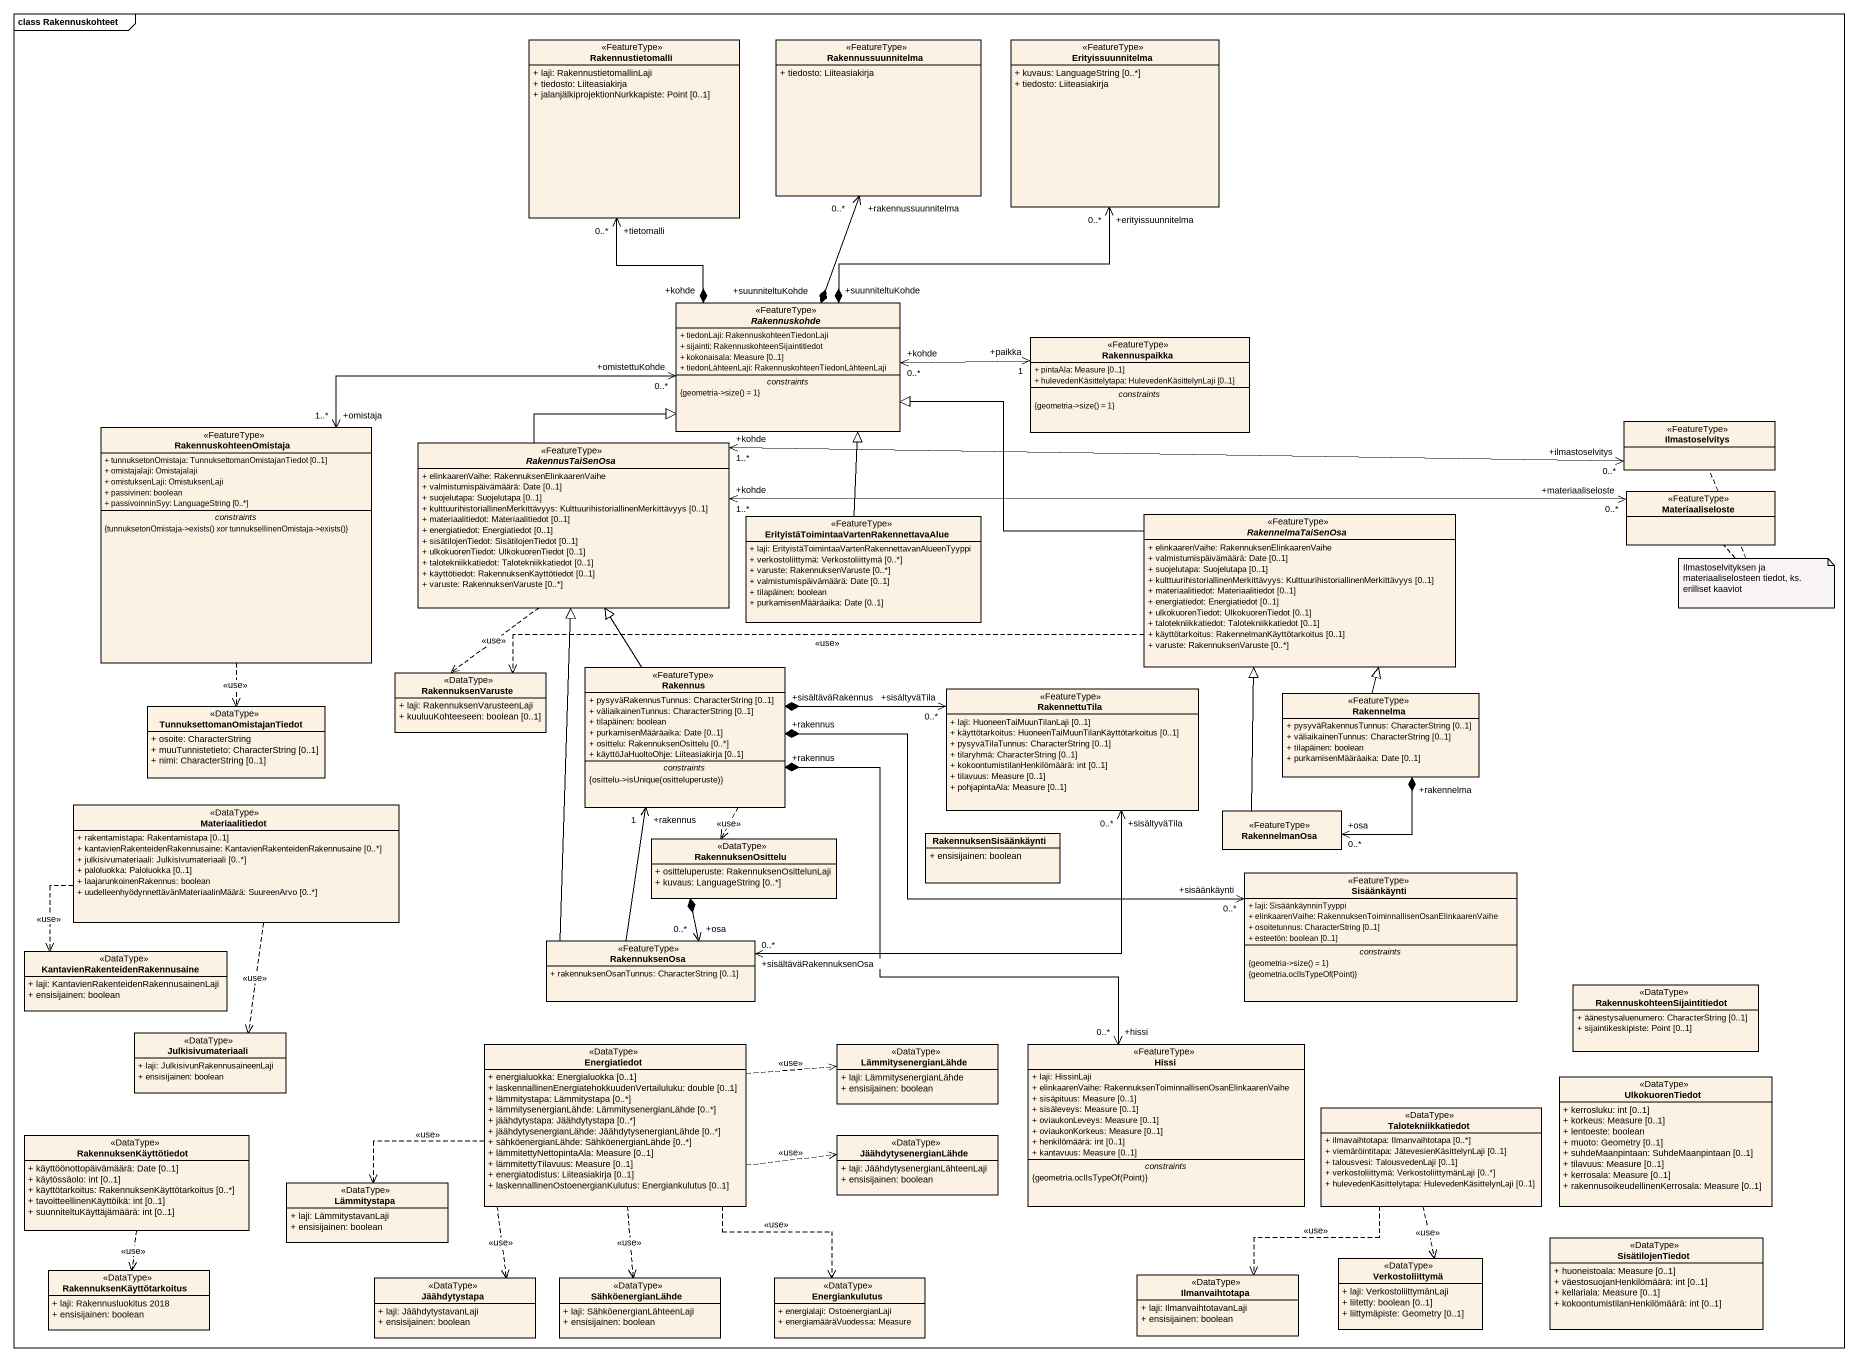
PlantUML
@startuml
mainframe class Rakennuskohteet
hide circle
hide empty members
skinparam classAttributeIconSize 0
class Rakennustietomalli <<FeatureType>> {
  + laji: RakennustietomallinLaji
  + tiedosto: Liiteasiakirja
  + jalanjälkiprojektionNurkkapiste: Point [0..1]
}
class Rakennussuunnitelma <<FeatureType>> {
  + tiedosto: Liiteasiakirja
}
class Erityissuunnitelma <<FeatureType>> {
  + kuvaus: LanguageString [0..*]
  + tiedosto: Liiteasiakirja
}
abstract class Rakennuskohde <<FeatureType>> {
  + tiedonLaji: RakennuskohteenTiedonLaji
  + sijainti: RakennuskohteenSijaintitiedot
  + kokonaisala: Measure [0..1]
  + tiedonLähteenLaji: RakennuskohteenTiedonLähteenLaji
  -- constraints --
  {field} {geometria->size() = 1}
}
class Rakennuspaikka <<FeatureType>> {
  + pintaAla: Measure [0..1]
  + hulevedenKäsittelytapa: HulevedenKäsittelynLaji [0..1]
  -- constraints --
  {field} {geometria->size() = 1}
}
class RakennuskohteenOmistaja <<FeatureType>> {
  + tunnuksetonOmistaja: TunnuksettomanOmistajanTiedot [0..1]
  + omistajalaji: Omistajalaji
  + omistuksenLaji: OmistuksenLaji
  + passivinen: boolean
  + passivoinninSyy: LanguageString [0..*]
  -- constraints --
  {field} {tunnuksetonOmistaja->exists() xor tunnuksellinenOmistaja->exists()}
}
abstract class RakennusTaiSenOsa <<FeatureType>> {
  + elinkaarenVaihe: RakennuksenElinkaarenVaihe
  + valmistumispäivämäärä: Date [0..1]
  + suojelutapa: Suojelutapa [0..1]
  + kulttuurihistoriallinenMerkittävyys: KulttuurihistoriallinenMerkittävyys [0..1]
  + materiaalitiedot: Materiaalitiedot [0..1]
  + energiatiedot: Energiatiedot [0..1]
  + sisätilojenTiedot: SisätilojenTiedot [0..1]
  + ulkokuorenTiedot: UlkokuorenTiedot [0..1]
  + talotekniikkatiedot: Talotekniikkatiedot [0..1]
  + käyttötiedot: RakennuksenKäyttötiedot [0..1]
  + varuste: RakennuksenVaruste [0..*]
}
class Ilmastoselvitys <<FeatureType>>
class Materiaaliseloste <<FeatureType>>
class "ErityistäToimintaaVartenRakennettavaAlue" as ErityistäToimintaaVartenRake <<FeatureType>> {
  + laji: ErityistäToimintaaVartenRakennettavanAlueenTyyppi
  + verkostoliittymä: Verkostoliittymä [0..*]
  + varuste: RakennuksenVaruste [0..*]
  + valmistumispäivämäärä: Date [0..1]
  + tilapäinen: boolean
  + purkamisenMääräaika: Date [0..1]
}
abstract class RakennelmaTaiSenOsa <<FeatureType>> {
  + elinkaarenVaihe: RakennuksenElinkaarenVaihe
  + valmistumispäivämäärä: Date [0..1]
  + suojelutapa: Suojelutapa [0..1]
  + kulttuurihistoriallinenMerkittävyys: KulttuurihistoriallinenMerkittävyys [0..1]
  + materiaalitiedot: Materiaalitiedot [0..1]
  + energiatiedot: Energiatiedot [0..1]
  + ulkokuorenTiedot: UlkokuorenTiedot [0..1]
  + talotekniikkatiedot: Talotekniikkatiedot [0..1]
  + käyttötarkoitus: RakennelmanKäyttötarkoitus [0..1]
  + varuste: RakennuksenVaruste [0..*]
}
class RakennuksenVaruste <<DataType>> {
  + laji: RakennuksenVarusteenLaji
  + kuuluuKohteeseen: boolean [0..1]
}
class Rakennus <<FeatureType>> {
  + pysyväRakennusTunnus: CharacterString [0..1]
  + väliaikainenTunnus: CharacterString [0..1]
  + tilapäinen: boolean
  + purkamisenMääräaika: Date [0..1]
  + osittelu: RakennuksenOsittelu [0..*]
  + käyttöJaHuoltoOhje: Liiteasiakirja [0..1]
  -- constraints --
  {field} {osittelu->isUnique(ositteluperuste)}
}
class "TunnuksettomanOmistajanTiedot" as TunnuksettomanOmistajanTiedo <<DataType>> {
  + osoite: CharacterString
  + muuTunnistetieto: CharacterString [0..1]
  + nimi: CharacterString [0..1]
}
class RakennettuTila <<FeatureType>> {
  + laji: HuoneenTaiMuunTilanLaji [0..1]
  + käyttötarkoitus: HuoneenTaiMuunTilanKäyttötarkoitus [0..1]
  + pysyväTilaTunnus: CharacterString [0..1]
  + tilaryhmä: CharacterString [0..1]
  + kokoontumistilanHenkilömäärä: int [0..1]
  + tilavuus: Measure [0..1]
  + pohjapintaAla: Measure [0..1]
}
class Rakennelma <<FeatureType>> {
  + pysyväRakennusTunnus: CharacterString [0..1]
  + väliaikainenTunnus: CharacterString [0..1]
  + tilapäinen: boolean
  + purkamisenMääräaika: Date [0..1]
}
class Materiaalitiedot <<DataType>> {
  + rakentamistapa: Rakentamistapa [0..1]
  + kantavienRakenteidenRakennusaine: KantavienRakenteidenRakennusaine [0..*]
  + julkisivumateriaali: Julkisivumateriaali [0..*]
  + paloluokka: Paloluokka [0..1]
  + laajarunkoinenRakennus: boolean
  + uudelleenhyödynnettävänMateriaalinMäärä: SuureenArvo [0..*]
}
class RakennuksenOsittelu <<DataType>> {
  + ositteluperuste: RakennuksenOsittelunLaji
  + kuvaus: LanguageString [0..*]
}
class RakennuksenSisäänkäynti {
  + ensisijainen: boolean
}
class RakennelmanOsa <<FeatureType>>
class Sisäänkäynti <<FeatureType>> {
  + laji: SisäänkäynninTyyppi
  + elinkaarenVaihe: RakennuksenToiminnallisenOsanElinkaarenVaihe
  + osoitetunnus: CharacterString [0..1]
  + esteetön: boolean [0..1]
  -- constraints --
  {field} {geometria->size() = 1}
  {field} {geometria.oclIsTypeOf(Point)}
}
class "KantavienRakenteidenRakennusaine" as KantavienRakenteidenRakennus <<DataType>> {
  + laji: KantavienRakenteidenRakennusainenLaji
  + ensisijainen: boolean
}
class RakennuksenOsa <<FeatureType>> {
  + rakennuksenOsanTunnus: CharacterString [0..1]
}
class "RakennuskohteenSijaintitiedot" as RakennuskohteenSijaintitiedo <<DataType>> {
  + äänestysaluenumero: CharacterString [0..1]
  + sijaintikeskipiste: Point [0..1]
}
class Julkisivumateriaali <<DataType>> {
  + laji: JulkisivunRakennusaineenLaji
  + ensisijainen: boolean
}
class Energiatiedot <<DataType>> {
  + energialuokka: Energialuokka [0..1]
  + laskennallinenEnergiatehokkuudenVertailuluku: double [0..1]
  + lämmitystapa: Lämmitystapa [0..*]
  + lämmitysenergianLähde: LämmitysenergianLähde [0..*]
  + jäähdytystapa: Jäähdytystapa [0..*]
  + jäähdytysenergianLähde: JäähdytysenergianLähde [0..*]
  + sähköenergianLähde: SähköenergianLähde [0..*]
  + lämmitettyNettopintaAla: Measure [0..1]
  + lämmitettyTilavuus: Measure [0..1]
  + energiatodistus: Liiteasiakirja [0..1]
  + laskennallinenOstoenergianKulutus: Energiankulutus [0..1]
}
class LämmitysenergianLähde <<DataType>> {
  + laji: LämmitysenergianLähde
  + ensisijainen: boolean
}
class Hissi <<FeatureType>> {
  + laji: HissinLaji
  + elinkaarenVaihe: RakennuksenToiminnallisenOsanElinkaarenVaihe
  + sisäpituus: Measure [0..1]
  + sisäleveys: Measure [0..1]
  + oviaukonLeveys: Measure [0..1]
  + oviaukonKorkeus: Measure [0..1]
  + henkilömäärä: int [0..1]
  + kantavuus: Measure [0..1]
  -- constraints --
  {field} {geometria.oclIsTypeOf(Point)}
}
class Talotekniikkatiedot <<DataType>> {
  + ilmavaihtotapa: Ilmanvaihtotapa [0..*]
  + viemäröintitapa: JätevesienKäsittelynLaji [0..1]
  + talousvesi: TalousvedenLaji [0..1]
  + verkostoliittymä: VerkostoliittymänLaji [0..*]
  + hulevedenKäsittelytapa: HulevedenKäsittelynLaji [0..1]
}
class UlkokuorenTiedot <<DataType>> {
  + kerrosluku: int [0..1]
  + korkeus: Measure [0..1]
  + lentoeste: boolean
  + muoto: Geometry [0..1]
  + suhdeMaanpintaan: SuhdeMaanpintaan [0..1]
  + tilavuus: Measure [0..1]
  + kerrosala: Measure [0..1]
  + rakennusoikeudellinenKerrosala: Measure [0..1]
}
class RakennuksenKäyttötiedot <<DataType>> {
  + käyttöönottopäivämäärä: Date [0..1]
  + käytössäolo: int [0..1]
  + käyttötarkoitus: RakennuksenKäyttötarkoitus [0..*]
  + tavoitteellinenKäyttöikä: int [0..1]
  + suunniteltuKäyttäjämäärä: int [0..1]
}
class JäähdytysenergianLähde <<DataType>> {
  + laji: JäähdytysenergianLähteenLaji
  + ensisijainen: boolean
}
class Lämmitystapa <<DataType>> {
  + laji: LämmitystavanLaji
  + ensisijainen: boolean
}
class Verkostoliittymä <<DataType>> {
  + laji: VerkostoliittymänLaji
  + liitetty: boolean [0..1]
  + liittymäpiste: Geometry [0..1]
}
class SisätilojenTiedot <<DataType>> {
  + huoneistoala: Measure [0..1]
  + väestosuojanHenkilömäärä: int [0..1]
  + kellariala: Measure [0..1]
  + kokoontumistilanHenkilömäärä: int [0..1]
}
class RakennuksenKäyttötarkoitus <<DataType>> {
  + laji: Rakennusluokitus 2018
  + ensisijainen: boolean
}
class Jäähdytystapa <<DataType>> {
  + laji: JäähdytystavanLaji
  + ensisijainen: boolean
}
class SähköenergianLähde <<DataType>> {
  + laji: SähköenergianLähteenLaji
  + ensisijainen: boolean
}
class Energiankulutus <<DataType>> {
  + energialaji: OstoenergianLaji
  + energiamääräVuodessa: Measure
}
class Ilmanvaihtotapa <<DataType>> {
  + laji: IlmanvaihtotavanLaji
  + ensisijainen: boolean
}
Rakennussuunnitelma "+rakennussuunnitelma\n0..*" <--* "+suunniteltuKohde" Rakennuskohde
Erityissuunnitelma "+erityissuunnitelma\n0..*" <--* "+suunniteltuKohde" Rakennuskohde
Rakennuskohde "+kohde" *-up-> "+tietomalli\n0..*" Rakennustietomalli
Rakennuskohde "+kohde\n0..*" <-right-> "+paikka\n1" Rakennuspaikka
RakennuskohteenOmistaja "+omistaja\n1..*" <-right-> "+omistettuKohde\n0..*" Rakennuskohde
RakennuskohteenOmistaja ..> TunnuksettomanOmistajanTiedo : <<use>>
RakennusTaiSenOsa -up-|> Rakennuskohde
RakennusTaiSenOsa ..> RakennuksenVaruste : <<use>>
Ilmastoselvitys "+ilmastoselvitys\n0..*" <-left-> "+kohde\n1..*" RakennusTaiSenOsa
Materiaaliseloste "+materiaaliseloste\n0..*" <-left-> "+kohde\n1..*" RakennusTaiSenOsa
ErityistäToimintaaVartenRake -up-|> Rakennuskohde
RakennelmaTaiSenOsa -left-|> Rakennuskohde
RakennelmaTaiSenOsa .left.> RakennuksenVaruste : <<use>>
Rakennus -up-|> RakennusTaiSenOsa
Rakennus "+sisältäväRakennus" *-right-> "+sisältyväTila\n0..*" RakennettuTila
Rakennus ..> RakennuksenOsittelu : <<use>>
Rakennus "+rakennus" *-right-> "+sisäänkäynti\n0..*" Sisäänkäynti
Rakennus "+rakennus" *--> "+hissi\n0..*" Hissi
RakennettuTila "+sisältyväTila\n0..*" <-left-> "+sisältäväRakennuksenOsa\n0..*" RakennuksenOsa
Rakennelma -up-|> RakennelmaTaiSenOsa
Materiaalitiedot ..> KantavienRakenteidenRakennus : <<use>>
Materiaalitiedot ..> Julkisivumateriaali : <<use>>
RakennelmanOsa -up-|> RakennelmaTaiSenOsa
RakennelmanOsa "+osa\n0..*" <-up-* "+rakennelma" Rakennelma
RakennuksenOsa -up-|> RakennusTaiSenOsa
RakennuksenOsa -up-> "+rakennus\n1" Rakennus
RakennuksenOsa "+osa\n0..*" <-up-* RakennuksenOsittelu
Energiatiedot .right.> LämmitysenergianLähde : <<use>>
Energiatiedot .right.> JäähdytysenergianLähde : <<use>>
Energiatiedot .left.> Lämmitystapa : <<use>>
Energiatiedot ..> Jäähdytystapa : <<use>>
Energiatiedot ..> SähköenergianLähde : <<use>>
Energiatiedot ..> Energiankulutus : <<use>>
Talotekniikkatiedot ..> Verkostoliittymä : <<use>>
Talotekniikkatiedot ..> Ilmanvaihtotapa : <<use>>
RakennuksenKäyttötiedot ..> RakennuksenKäyttötarkoitus : <<use>>
note as N1
  Ilmastoselvityksen ja materiaaliselosteen tiedot, ks. erilliset kaaviot
end note
N1 .. Materiaaliseloste
N1 .. Ilmastoselvitys
@enduml
